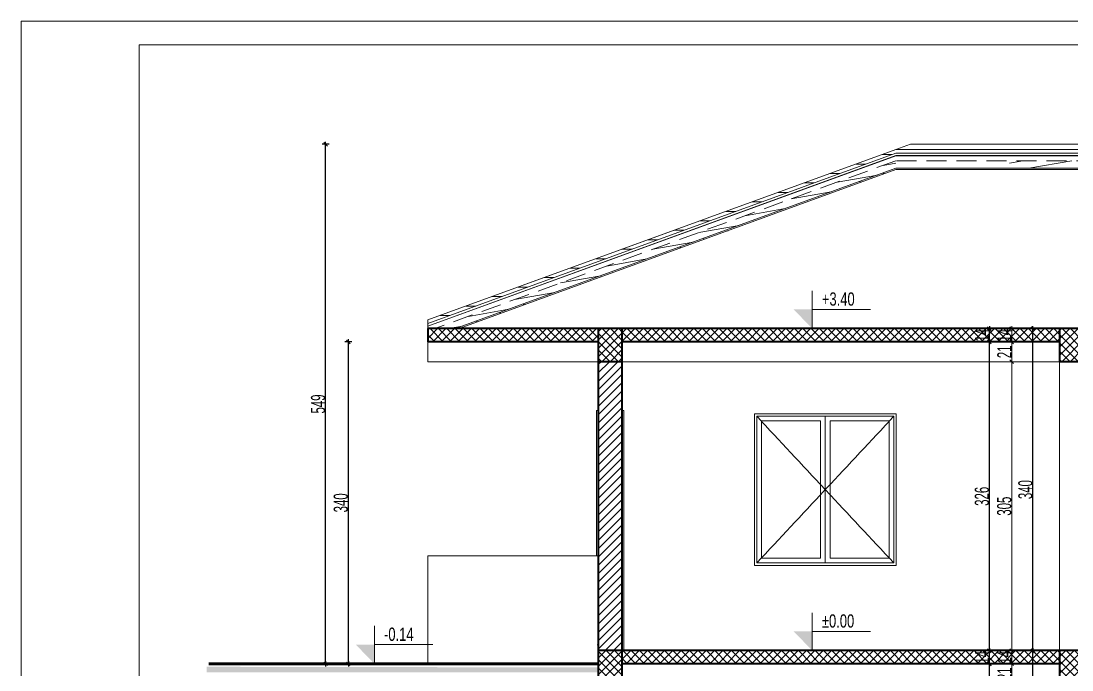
# Model space of a CAD drawing. Header units: millimetres. Extents: x -115530 to 122462, y -34508 to 119375.
# Drawn here: x 54963 to 66069, y 98850 to 105703 of the extents above; entities that cross this region are included whole.
import ezdxf

# ---------------------------------------------------------------- set-up
doc = ezdxf.new("R2010")
doc.units = ezdxf.units.MM
doc.header["$MEASUREMENT"] = 0
doc.linetypes.add('Hidden Line', pattern=[317.5, 211.666667, -105.833333])
for name, color, linetype, lineweight in [('101', 253, 'Continuous', 15), ('21', 7, 'Continuous', 50), ('dimenzija', 7, 'Continuous', 13), ('New_Shell - Roof_Pen_No__141', 7, 'Continuous', 13), ('New_Shell - Roof_Pen_No__142', 7, 'Continuous', 13), ('New_Shell - Roof_Pen_No__152', 7, 'Continuous', 13), ('New_Shell - Roof_Pen_No__154', 7, 'Continuous', 13), ('New_Shell - Roof_Pen_No__156', 7, 'Continuous', 13), ('New_Structural - Bearing_Pen_No__27', 7, 'Continuous', 25), ('New_Structural - Bearing_Pen_No__29', 7, 'Continuous', 25), ('Roofs_Pen_No__1', 7, 'Continuous', 13)]:
    doc.layers.add(name, color=color, linetype=linetype, lineweight=lineweight)
for name, color, linetype, lineweight, true_color in [('HATCH 2', 7, 'Continuous', 9, 0x575757), ('New_Shell - Roof_Pen_No__159', 7, 'Continuous', 13, 0x97c9ff), ('New_Shell - Roof_Pen_No__172', 7, 'Continuous', 13, 0x6a6a6a), ('New_Shell - Roof_Pen_No__174', 7, 'Continuous', 13, 0x6a6a6a), ('New_Shell - Roof_Pen_No__176', 7, 'Continuous', 13, 0x6a6a6a), ('New_Shell - Roof_Pen_No__92', 7, 'Continuous', 13, 0x6a6a6a), ('New_Structural - Bearing_Pen_No__168', 7, 'Continuous', 13, 0x6a6a6a), ('New_Structural - Bearing_Pen_No__87', 7, 'Continuous', 13, 0x6a6a6a)]:
    doc.layers.add(name, color=color, linetype=linetype, lineweight=lineweight, true_color=true_color)
doc.styles.add('PLATEIA', font='CGSAPPS.shx', dxfattribs={"width": 0.6})
doc.styles.add('ROM', font='ROMANS.SHX', dxfattribs={"width": 0.7})
doc.dimstyles.new('50', dxfattribs={"dimtxt": 150, "dimasz": 0.5, "dimexe": 0.18, "dimexo": 0.0625, "dimgap": 4, "dimtad": 1, "dimdec": 0, "dimlfac": 0.1, "dimzin": 12, "dimdsep": 46, "dimtxsty": 'PLATEIA', "dimblk": 'A$C321216CB', "dimcen": 0.09, "dimse1": 1, "dimse2": 1, "dimclrd": 256, "dimclrt": 256, "dimadec": 3, "dimazin": 0, "dimtfac": 1, "dimtdec": 0, "dimtix": 1, "dimtmove": 2, "dimatfit": 3, "dimldrblk": 'A$C321216CB', "dimfxl": 1, "dimtolj": 1, "dimtzin": 0, "dimlwd": -1, "dimarcsym": 0})
pattern_1 = [(45, (-110329.44, 76693.47), (-44.194174, 44.194174), []), (135, (-110329.44, 76693.47), (-44.194174, -44.194174), [])]
pattern_2 = [(45, (-147045.21, 74456.16), (-44.194174, 44.194174), [])]

# ---------------------------------------------------------------- blocks, each defined once
blk = doc.blocks.new('A$C321216CB')
for p, q in [((-54, 0), (54, 0)), ((-38, -38), (38, 38)), ((0, -75), (0, 75))]:
    blk.add_line(p, q)
blk = doc.blocks.new('*D976')
at = {"transparency": 16777216}
blk.add_line((58422, 98915), (58422, 102314), dxfattribs=at)
at = {"layer": 'DEFPOINTS', "color": 0, "transparency": 16777216}
for p in [(58422, 102315), (60763, 102315), (58520, 98915)]:
    blk.add_point(p, dxfattribs=at)
at = {"transparency": 16777216, "xscale": 0.5, "yscale": 0.5, "zscale": 0.5}
for p, rotation in [((58422, 102315), 90), ((58422, 98915), 270)]:
    blk.add_blockref('A$C321216CB', p, dxfattribs=dict(at, rotation=rotation))
at = {"transparency": 16777216, "insert": (58343, 100615), "char_height": 150, "attachment_point": 5, "rotation": 90, "style": 'PLATEIA'}
blk.add_mtext('\\A1;340', dxfattribs=at)
blk = doc.blocks.new('*D977')
at = {"transparency": 16777216}
blk.add_line((58182, 98915), (58182, 104402), dxfattribs=at)
at = {"layer": 'DEFPOINTS', "color": 0, "transparency": 16777216}
for p in [(58182, 104402), (65812, 104402), (58698, 98915)]:
    blk.add_point(p, dxfattribs=at)
at = {"transparency": 16777216, "xscale": 0.5, "yscale": 0.5, "zscale": 0.5}
for p, rotation in [((58182, 104402), 90), ((58182, 98915), 270)]:
    blk.add_blockref('A$C321216CB', p, dxfattribs=dict(at, rotation=rotation))
at = {"transparency": 16777216, "insert": (58103, 101659), "char_height": 150, "attachment_point": 5, "rotation": 90, "style": 'PLATEIA'}
blk.add_mtext('\\A1;549', dxfattribs=at)
blk = doc.blocks.new('*D979')
at = {"layer": 'DEFPOINTS', "color": 0, "transparency": 16777216}
for p in [(65433, 98915), (65996, 98915), (65623, 98705)]:
    blk.add_point(p, dxfattribs=at)
at = {"layer": 'dimenzija', "transparency": 16777216}
blk.add_line((65433, 98705), (65433, 98914), dxfattribs=at)
at = {"layer": 'dimenzija', "transparency": 16777216, "xscale": 0.5, "yscale": 0.5, "zscale": 0.5}
for p, rotation in [((65433, 98915), 90), ((65433, 98705), 270)]:
    blk.add_blockref('A$C321216CB', p, dxfattribs=dict(at, rotation=rotation))
at = {"layer": 'dimenzija', "transparency": 16777216, "insert": (65354, 98810), "char_height": 150, "attachment_point": 5, "rotation": 90, "style": 'PLATEIA'}
blk.add_mtext('\\A1;21', dxfattribs=at)
blk = doc.blocks.new('*D980')
at = {"layer": 'DEFPOINTS', "color": 0, "transparency": 16777216}
for p in [(65433, 99055), (65996, 99055), (65996, 98915)]:
    blk.add_point(p, dxfattribs=at)
at = {"layer": 'dimenzija', "transparency": 16777216}
for p, q in [((65433, 99055), (65433, 99056)), ((65433, 98915), (65433, 99055)), ((65433, 98914), (65433, 98914))]:
    blk.add_line(p, q, dxfattribs=at)
at = {"layer": 'dimenzija', "transparency": 16777216, "xscale": 0.5, "yscale": 0.5, "zscale": 0.5}
for p, rotation in [((65433, 99055), 270), ((65433, 98915), 90)]:
    blk.add_blockref('A$C321216CB', p, dxfattribs=dict(at, rotation=rotation))
at = {"layer": 'dimenzija', "transparency": 16777216, "insert": (65354, 98985), "char_height": 150, "attachment_point": 5, "rotation": 90, "style": 'PLATEIA'}
blk.add_mtext('\\A1;14', dxfattribs=at)
blk = doc.blocks.new('*D981')
at = {"transparency": 16777216}
blk.add_line((65197, 95655), (65197, 98913), dxfattribs=at)
at = {"layer": 'DEFPOINTS', "color": 0, "transparency": 16777216}
for p in [(65197, 98914), (65197, 98914), (65159, 95655)]:
    blk.add_point(p, dxfattribs=at)
at = {"transparency": 16777216, "xscale": 0.5, "yscale": 0.5, "zscale": 0.5}
for p, rotation in [((65197, 98914), 90), ((65197, 95655), 270)]:
    blk.add_blockref('A$C321216CB', p, dxfattribs=dict(at, rotation=rotation))
at = {"transparency": 16777216, "insert": (65118, 97284), "char_height": 150, "attachment_point": 5, "rotation": 90, "style": 'PLATEIA'}
blk.add_mtext('\\A1;326', dxfattribs=at)
blk = doc.blocks.new('*D982')
at = {"transparency": 16777216}
for p, q in [((65197, 99055), (65197, 99056)), ((65197, 98915), (65197, 99055)), ((65197, 98914), (65197, 98914))]:
    blk.add_line(p, q, dxfattribs=at)
at = {"layer": 'DEFPOINTS', "color": 0, "transparency": 16777216}
for p in [(65197, 99055), (65197, 99055), (65197, 98915)]:
    blk.add_point(p, dxfattribs=at)
at = {"transparency": 16777216, "xscale": 0.5, "yscale": 0.5, "zscale": 0.5}
for p, rotation in [((65197, 99055), 270), ((65197, 98915), 90)]:
    blk.add_blockref('A$C321216CB', p, dxfattribs=dict(at, rotation=rotation))
at = {"transparency": 16777216, "insert": (65118, 98985), "char_height": 150, "attachment_point": 5, "rotation": 90, "style": 'PLATEIA'}
blk.add_mtext('\\A1;14', dxfattribs=at)
blk = doc.blocks.new('*D983')
at = {"transparency": 16777216}
blk.add_line((65657, 95655), (65657, 99054), dxfattribs=at)
at = {"layer": 'DEFPOINTS', "color": 0, "transparency": 16777216}
for p in [(65657, 99055), (65657, 99055), (65623, 95655)]:
    blk.add_point(p, dxfattribs=at)
at = {"transparency": 16777216, "xscale": 0.5, "yscale": 0.5, "zscale": 0.5}
for p, rotation in [((65657, 99055), 90), ((65657, 95655), 270)]:
    blk.add_blockref('A$C321216CB', p, dxfattribs=dict(at, rotation=rotation))
at = {"transparency": 16777216, "insert": (65578, 97355), "char_height": 150, "attachment_point": 5, "rotation": 90, "style": 'PLATEIA'}
blk.add_mtext('\\A1;340', dxfattribs=at)
blk = doc.blocks.new('*D984')
at = {"layer": 'DEFPOINTS', "color": 0, "transparency": 16777216}
for p in [(65433, 102105), (65938, 102105), (65623, 99055)]:
    blk.add_point(p, dxfattribs=at)
at = {"layer": 'dimenzija', "transparency": 16777216}
blk.add_line((65433, 99055), (65433, 102104), dxfattribs=at)
at = {"layer": 'dimenzija', "transparency": 16777216, "xscale": 0.5, "yscale": 0.5, "zscale": 0.5}
for p, rotation in [((65433, 102105), 90), ((65433, 99055), 270)]:
    blk.add_blockref('A$C321216CB', p, dxfattribs=dict(at, rotation=rotation))
at = {"layer": 'dimenzija', "transparency": 16777216, "insert": (65354, 100580), "char_height": 150, "attachment_point": 5, "rotation": 90, "style": 'PLATEIA'}
blk.add_mtext('\\A1;305', dxfattribs=at)
blk = doc.blocks.new('*D985')
at = {"layer": 'DEFPOINTS', "color": 0, "transparency": 16777216}
for p in [(65433, 102315), (65996, 102315), (65623, 102105)]:
    blk.add_point(p, dxfattribs=at)
at = {"layer": 'dimenzija', "transparency": 16777216}
blk.add_line((65433, 102105), (65433, 102314), dxfattribs=at)
at = {"layer": 'dimenzija', "transparency": 16777216, "xscale": 0.5, "yscale": 0.5, "zscale": 0.5}
for p, rotation in [((65433, 102315), 90), ((65433, 102105), 270)]:
    blk.add_blockref('A$C321216CB', p, dxfattribs=dict(at, rotation=rotation))
at = {"layer": 'dimenzija', "transparency": 16777216, "insert": (65354, 102210), "char_height": 150, "attachment_point": 5, "rotation": 90, "style": 'PLATEIA'}
blk.add_mtext('\\A1;21', dxfattribs=at)
blk = doc.blocks.new('*D986')
at = {"layer": 'DEFPOINTS', "color": 0, "transparency": 16777216}
for p in [(65433, 102455), (65996, 102455), (65996, 102315)]:
    blk.add_point(p, dxfattribs=at)
at = {"layer": 'dimenzija', "transparency": 16777216}
for p, q in [((65433, 102455), (65433, 102456)), ((65433, 102315), (65433, 102455)), ((65433, 102314), (65433, 102314))]:
    blk.add_line(p, q, dxfattribs=at)
at = {"layer": 'dimenzija', "transparency": 16777216, "xscale": 0.5, "yscale": 0.5, "zscale": 0.5}
for p, rotation in [((65433, 102455), 270), ((65433, 102315), 90)]:
    blk.add_blockref('A$C321216CB', p, dxfattribs=dict(at, rotation=rotation))
at = {"layer": 'dimenzija', "transparency": 16777216, "insert": (65354, 102385), "char_height": 150, "attachment_point": 5, "rotation": 90, "style": 'PLATEIA'}
blk.add_mtext('\\A1;14', dxfattribs=at)
blk = doc.blocks.new('*D987')
at = {"transparency": 16777216}
blk.add_line((65197, 99055), (65197, 102313), dxfattribs=at)
at = {"layer": 'DEFPOINTS', "color": 0, "transparency": 16777216}
for p in [(65197, 102314), (65197, 102314), (65159, 99055)]:
    blk.add_point(p, dxfattribs=at)
at = {"transparency": 16777216, "xscale": 0.5, "yscale": 0.5, "zscale": 0.5}
for p, rotation in [((65197, 102314), 90), ((65197, 99055), 270)]:
    blk.add_blockref('A$C321216CB', p, dxfattribs=dict(at, rotation=rotation))
at = {"transparency": 16777216, "insert": (65118, 100684), "char_height": 150, "attachment_point": 5, "rotation": 90, "style": 'PLATEIA'}
blk.add_mtext('\\A1;326', dxfattribs=at)
blk = doc.blocks.new('*D988')
at = {"transparency": 16777216}
for p, q in [((65197, 102455), (65197, 102456)), ((65197, 102315), (65197, 102455)), ((65197, 102314), (65197, 102314))]:
    blk.add_line(p, q, dxfattribs=at)
at = {"layer": 'DEFPOINTS', "color": 0, "transparency": 16777216}
for p in [(65197, 102455), (65197, 102455), (65197, 102315)]:
    blk.add_point(p, dxfattribs=at)
at = {"transparency": 16777216, "xscale": 0.5, "yscale": 0.5, "zscale": 0.5}
for p, rotation in [((65197, 102455), 270), ((65197, 102315), 90)]:
    blk.add_blockref('A$C321216CB', p, dxfattribs=dict(at, rotation=rotation))
at = {"transparency": 16777216, "insert": (65118, 102385), "char_height": 150, "attachment_point": 5, "rotation": 90, "style": 'PLATEIA'}
blk.add_mtext('\\A1;14', dxfattribs=at)
blk = doc.blocks.new('*D989')
at = {"transparency": 16777216}
blk.add_line((65657, 99055), (65657, 102454), dxfattribs=at)
at = {"layer": 'DEFPOINTS', "color": 0, "transparency": 16777216}
for p in [(65657, 102455), (65657, 102455), (65623, 99055)]:
    blk.add_point(p, dxfattribs=at)
at = {"transparency": 16777216, "xscale": 0.5, "yscale": 0.5, "zscale": 0.5}
for p, rotation in [((65657, 102455), 90), ((65657, 99055), 270)]:
    blk.add_blockref('A$C321216CB', p, dxfattribs=dict(at, rotation=rotation))
at = {"transparency": 16777216, "insert": (65578, 100755), "char_height": 150, "attachment_point": 5, "rotation": 90, "style": 'PLATEIA'}
blk.add_mtext('\\A1;340', dxfattribs=at)
blk = doc.blocks.new('A$Ca0ed330b')
at = {"linetype": 'Continuous', "lineweight": 0, "true_color": 0xb5b5b5}
blk.add_hatch(color=253, dxfattribs=at).paths.add_polyline_path([(11209, 3678), (11209, 3628), (15347, 3628), (15347, 3685)])
at = {"layer": '101', "linetype": 'Continuous', "lineweight": 15}
blk.add_line((11219, 3916), (11200, 3916), dxfattribs=at)
at = {"layer": '21', "linetype": 'Continuous', "lineweight": 50, "flags": 128}
blk.add_lwpolyline([(11209, 3716), (15325, 3716)], dxfattribs=at)

msp = doc.modelspace()

# ---------------------------------------------------------------- hatches: boundary and pattern name
h = msp.add_hatch(color=0)
h.dxf.hatch_style = 2
h.paths.add_polyline_path([(63324.99, 102454.82), (63128.14, 102658.02), (63324.99, 102658.02)])
h = msp.add_hatch(color=0)
h.dxf.hatch_style = 2
h.paths.add_polyline_path([(63324.99, 99054.82), (63128.14, 99258.02), (63324.99, 99258.02)])
h = msp.add_hatch(color=0)
h.dxf.hatch_style = 2
h.paths.add_polyline_path([(58697.59, 98914.82), (58500.74, 99118.02), (58697.59, 99118.02)])
at = {"layer": 'HATCH 2', "linetype": 'Continuous', "lineweight": 13}
h = msp.add_hatch(dxfattribs=at)
h.set_pattern_fill('ANSI37', color=256, scale=500, style=0)
h.set_pattern_definition([(45, (-111529.44, 76693.47), (-44.194174, 44.194174), []), (135, (-111529.44, 76693.47), (-44.194174, -44.194174), [])])
h.paths.add_polyline_path([(59262.68, 102454.82), (59262.68, 102314.82), (61062.68, 102314.82), (61062.68, 102454.82)])
h = msp.add_hatch(dxfattribs=at)
h.set_pattern_fill('ANSI37', color=256, scale=500, style=0)
h.set_pattern_definition(pattern_1)
h.paths.add_polyline_path([(61062.68, 102104.82), (61312.68, 102104.82), (61312.68, 102454.82), (61062.68, 102454.82)])
h = msp.add_hatch(dxfattribs=at)
h.set_pattern_fill('ANSI37', color=256, scale=500, style=0)
h.set_pattern_definition(pattern_1)
h.paths.add_polyline_path([(65937.68, 102454.82), (61312.68, 102454.82), (61312.68, 102314.82), (65937.68, 102314.82)])
h = msp.add_hatch(dxfattribs=at)
h.set_pattern_fill('ANSI37', color=256, scale=500, style=0)
h.set_pattern_definition(pattern_1)
h.paths.add_polyline_path([(65937.68, 102104.82), (66187.68, 102104.82), (66187.68, 102454.82), (65937.68, 102454.82)])
h = msp.add_hatch(dxfattribs=at)
h.set_pattern_fill('ANSI37', color=256, scale=500, style=0)
h.set_pattern_definition(pattern_1)
h.paths.add_polyline_path([(61062.68, 98704.82), (61312.68, 98704.82), (61312.68, 99054.82), (61062.68, 99054.82)])
h = msp.add_hatch(dxfattribs=at)
h.set_pattern_fill('ANSI37', color=256, scale=500, style=0)
h.set_pattern_definition(pattern_1)
h.paths.add_polyline_path([(65937.68, 99054.82), (61312.68, 99054.82), (61312.68, 98914.82), (65937.68, 98914.82)])
h = msp.add_hatch(dxfattribs=at)
h.set_pattern_fill('ANSI37', color=256, scale=500, style=0)
h.set_pattern_definition(pattern_1)
h.paths.add_polyline_path([(65937.68, 98704.82), (66187.68, 98704.82), (66187.68, 99054.82), (65937.68, 99054.82)])
at = {"layer": 'New_Shell - Roof_Pen_No__172', "linetype": 'Continuous', "lineweight": 13, "true_color": 0xbf8080}
h = msp.add_hatch(dxfattribs=at)
h.set_pattern_fill('ROOF_TILE', color=23, style=0, pattern_type=2)
h.set_pattern_definition([(0, (26327.73, 69193.11), (0, 100), [])])
h.paths.add_polyline_path([(59262.68, 102546.05), (59262.68, 102508.81), (64207.54, 104308.59), (64207.54, 104345.84)])
at = {"layer": 'New_Shell - Roof_Pen_No__174', "linetype": 'Continuous', "lineweight": 13, "true_color": 0xe4ad2c}
h = msp.add_hatch(dxfattribs=at)
h.set_pattern_fill('WOOD', color=42, style=0, pattern_type=2)
h.set_pattern_definition([(10, (26327.73, 69193.11), (-15.62834, 88.6327), [])])
h.paths.add_polyline_path([(59336.54, 102454.82), (59555.83, 102454.82), (64207.54, 104147.9), (64207.54, 104227.71)])
h = msp.add_hatch(dxfattribs=at)
h.set_pattern_fill('WOOD', color=42, style=0, pattern_type=2)
h.set_pattern_definition([(10, (27527.73, 69193.11), (-15.62834, 88.6327), [])])
h.paths.add_polyline_path([(66717.81, 104147.9), (66717.81, 104227.71), (65407.54, 104227.71), (65407.54, 104147.9)])
at = {"layer": 'New_Shell - Roof_Pen_No__176', "linetype": 'Continuous', "lineweight": 15, "true_color": 0x93a0c6}
h = msp.add_hatch(dxfattribs=at)
h.set_pattern_fill('PLASTER', color=253, style=0, pattern_type=2)
h.set_pattern_definition([(0, (26327.73, 69193.1), (0, 173.2051), [0, -100]), (0, (26377.73, 69279.71), (0, 173.2051), [0, -100])])
h.paths.add_polyline_path([(59262.68, 102348.12), (59262.68, 102334.82), (64207.54, 104134.6), (64207.54, 104147.9)])
at = {"layer": 'New_Structural - Bearing_Pen_No__168', "linetype": 'Continuous', "lineweight": 13, "true_color": 0x9ea0a3}
h = msp.add_hatch(dxfattribs=at)
h.set_pattern_fill('ANSI31', color=253, scale=500, style=0)
h.set_pattern_definition(pattern_2)
h.paths.add_polyline_path([(61312.68, 100054.82), (61312.68, 102104.82), (61062.68, 102104.82), (61062.68, 100054.82)])
h = msp.add_hatch(dxfattribs=at)
h.set_pattern_fill('ANSI31', color=253, scale=500, style=0)
h.set_pattern_definition(pattern_2)
h.paths.add_polyline_path([(61062.68, 100054.82), (61062.68, 99054.82), (61312.68, 99054.82), (61312.68, 100054.82)])

# ---------------------------------------------------------------- linework, layer by layer
at = {"color": 0, "lineweight": 5}
for points in [[(63324.99, 102454.82), (63324.99, 102854.82)], [(63324.99, 102658.02), (63940.94, 102658.02)], [(63324.99, 99054.82), (63324.99, 99454.82)], [(58697.59, 98914.82), (58697.59, 99314.82)], [(63324.99, 99258.02), (63940.94, 99258.02)], [(58697.59, 99118.02), (59313.54, 99118.02)]]:
    msp.add_lwpolyline(points, dxfattribs=at)
at = {"layer": 'New_Shell - Roof_Pen_No__141', "color": 7, "linetype": 'Continuous', "lineweight": 20}
for p, q in [((64207.54, 104281.99), (59262.68, 102482.2)), ((64207.54, 104280.92), (59262.68, 102481.14)), ((67917.81, 104281.99), (64207.54, 104281.99)), ((67917.81, 104280.92), (64207.54, 104280.92))]:
    msp.add_line(p, q, dxfattribs=at)
at = {"layer": 'New_Shell - Roof_Pen_No__142', "color": 8, "linetype": 'Hidden Line', "lineweight": 13}
for p, q in [((64207.54, 104227.71), (59336.54, 102454.82)), ((67917.81, 104227.71), (64207.54, 104227.71))]:
    msp.add_line(p, q, dxfattribs=at)
at = {"layer": 'New_Shell - Roof_Pen_No__152', "color": 15, "linetype": 'Continuous', "lineweight": 20}
for p, q in [((64207.54, 104345.84), (59262.68, 102546.05)), ((64207.54, 104308.59), (59262.68, 102508.81)), ((67917.81, 104345.84), (64207.54, 104345.84)), ((67917.81, 104308.59), (64207.54, 104308.59)), ((59262.68, 102546.05), (59262.68, 102508.81))]:
    msp.add_line(p, q, dxfattribs=at)
at = {"layer": 'New_Shell - Roof_Pen_No__154', "color": 42, "linetype": 'Continuous', "lineweight": 20, "true_color": 0xbd8b17}
for p, q in [((64207.54, 104147.9), (59555.82, 102454.82)), ((67917.81, 104147.9), (64207.54, 104147.9))]:
    msp.add_line(p, q, dxfattribs=at)
at = {"layer": 'New_Shell - Roof_Pen_No__156', "color": 165, "linetype": 'Continuous', "lineweight": 20, "true_color": 0x54689e}
for p, q in [((64207.54, 104134.6), (59592.37, 102454.82)), ((67917.81, 104134.6), (64207.54, 104134.6))]:
    msp.add_line(p, q, dxfattribs=at)
at = {"layer": 'New_Shell - Roof_Pen_No__159', "color": 151, "linetype": 'Continuous', "lineweight": 0, "true_color": 0x97c9ff}
for p, q in [((59262.68, 102508.81), (59262.68, 102482.2)), ((59262.68, 102481.14), (59262.68, 102454.82))]:
    msp.add_line(p, q, dxfattribs=at)
at = {"layer": 'New_Shell - Roof_Pen_No__92', "color": 23, "linetype": 'Continuous', "lineweight": 13, "true_color": 0xbf8080}
for p, q in [((64207.54, 104345.84), (64362.68, 104402.3)), ((64362.68, 104402.3), (67762.67, 104402.3)), ((59262.68, 102546.05), (61875.18, 103496.93)), ((59262.68, 102508.81), (59262.68, 102546.05)), ((59262.68, 102482.2), (59262.68, 102508.81)), ((59262.68, 102481.14), (59262.68, 102482.2)), ((59262.68, 102427.93), (59262.68, 102481.14)), ((59262.68, 102348.12), (59262.68, 102427.93)), ((59262.68, 102334.82), (59262.68, 102348.12)), ((59262.68, 102314.82), (59262.68, 102334.82))]:
    msp.add_line(p, q, dxfattribs=at)
at = {"layer": 'New_Structural - Bearing_Pen_No__27', "color": 7, "linetype": 'Continuous', "lineweight": 35}
for p, q in [((61062.68, 102104.82), (61062.68, 100054.82)), ((61312.68, 102104.82), (61312.68, 100054.82)), ((61062.68, 100054.82), (61062.68, 99054.82)), ((61312.68, 100054.82), (61312.68, 99054.82)), ((61312.68, 99054.82), (61062.68, 99054.82))]:
    msp.add_line(p, q, dxfattribs=at)
at = {"layer": 'New_Structural - Bearing_Pen_No__29', "color": 7, "linetype": 'Continuous', "lineweight": 35}
for p, q in [((61062.68, 102454.82), (59262.68, 102454.82)), ((61062.68, 102454.82), (61062.68, 102314.82)), ((61312.68, 102454.82), (61062.68, 102454.82)), ((65937.68, 102454.82), (61312.68, 102454.82)), ((61312.68, 102454.82), (61312.68, 102314.82)), ((65937.68, 102454.82), (65937.68, 102314.82)), ((66187.68, 102454.82), (65937.68, 102454.82)), ((59262.68, 102334.82), (59262.68, 102314.82)), ((61062.68, 102314.82), (59262.68, 102314.82)), ((61062.68, 102314.82), (61062.68, 102104.82)), ((65937.68, 102314.82), (61312.68, 102314.82)), ((61312.68, 102314.82), (61312.68, 102104.82)), ((65937.68, 102314.82), (65937.68, 102104.82)), ((61312.68, 102104.82), (61062.68, 102104.82)), ((66187.68, 102104.82), (65937.68, 102104.82)), ((61062.68, 99054.82), (61062.68, 98704.82)), ((65937.68, 99054.82), (61312.68, 99054.82)), ((61312.68, 99054.82), (61312.68, 98914.82)), ((65937.68, 99054.82), (65937.68, 98914.82)), ((66187.68, 99054.82), (65937.68, 99054.82)), ((65937.68, 98914.82), (61312.68, 98914.82)), ((61312.68, 98914.82), (61312.68, 98704.82)), ((65937.68, 98914.82), (61812.68, 98914.82)), ((65937.68, 98914.82), (65937.68, 98704.82))]:
    msp.add_line(p, q, dxfattribs=at)
at = {"layer": 'New_Structural - Bearing_Pen_No__29', "color": 7, "linetype": 'Continuous', "lineweight": 35, "flags": 128}
msp.add_lwpolyline([(59262.68, 102454.82), (59262.68, 102427.93), (59262.68, 102348.12), (59262.68, 102334.82)], dxfattribs=at)
at = {"layer": 'New_Structural - Bearing_Pen_No__87', "color": 251, "linetype": 'Continuous', "lineweight": 20, "true_color": 0x6a6a6a}
for p, q in [((59262.68, 102314.82), (59262.68, 102104.82)), ((59262.68, 102104.82), (61062.68, 102104.82)), ((61312.68, 102104.82), (65937.68, 102104.82)), ((65937.68, 99054.82), (65937.68, 102104.82)), ((61043.68, 100054.82), (61043.68, 101591.82)), ((61043.68, 101591.82), (61062.68, 101591.82)), ((61331.68, 101591.82), (61312.68, 101591.82)), ((61331.68, 99054.82), (61331.68, 101591.82)), ((62712.68, 101504.82), (62712.68, 101554.82)), ((62712.68, 101554.82), (64212.68, 101554.82)), ((62737.68, 101479.82), (62737.68, 101529.82)), ((62737.68, 101529.82), (63462.68, 101529.82)), ((62737.68, 101529.82), (62787.68, 101476.37)), ((63462.68, 101529.82), (63462.68, 101479.82)), ((63462.68, 101529.82), (64187.68, 101529.82)), ((64187.68, 101529.82), (64137.68, 101476.37)), ((64187.68, 101529.82), (64187.68, 101479.82)), ((64212.68, 101554.82), (64212.68, 101504.82)), ((62712.68, 100004.82), (62712.68, 101504.82)), ((62737.68, 100029.82), (62737.68, 101479.82)), ((62787.68, 101479.82), (62787.68, 100029.82)), ((63412.68, 101479.82), (62787.68, 101479.82)), ((62787.68, 101476.37), (62792.33, 101471.39)), ((62792.33, 101471.39), (62826.49, 101434.88)), ((62826.49, 101434.88), (62881.14, 101376.46)), ((63412.68, 100029.82), (63412.68, 101479.82)), ((63462.68, 101479.82), (63462.68, 100029.82)), ((63512.68, 101479.82), (63512.68, 100029.82)), ((64137.68, 101479.82), (63512.68, 101479.82)), ((64098.86, 101434.88), (64044.21, 101376.46)), ((64133.02, 101471.39), (64098.86, 101434.88)), ((64137.68, 101476.37), (64133.02, 101471.39)), ((64137.68, 100029.82), (64137.68, 101479.82)), ((64187.68, 101479.82), (64187.68, 100029.82)), ((64212.68, 101504.82), (64212.68, 100004.82)), ((62881.14, 101376.46), (62915.3, 101339.94)), ((62915.3, 101339.94), (62969.95, 101281.52)), ((64010.05, 101339.94), (63955.4, 101281.52)), ((64044.21, 101376.46), (64010.05, 101339.94)), ((62969.95, 101281.52), (63004.11, 101245.01)), ((63004.11, 101245.01), (63058.76, 101186.59)), ((63058.76, 101186.59), (63092.92, 101150.07)), ((63866.59, 101186.59), (63832.43, 101150.07)), ((63921.24, 101245.01), (63866.59, 101186.59)), ((63955.4, 101281.52), (63921.24, 101245.01)), ((63092.92, 101150.07), (63147.57, 101091.65)), ((63147.57, 101091.65), (63181.73, 101055.14)), ((63777.78, 101091.65), (63743.62, 101055.14)), ((63832.43, 101150.07), (63777.78, 101091.65)), ((63181.73, 101055.14), (63236.38, 100996.72)), ((63236.38, 100996.72), (63270.54, 100960.2)), ((63270.54, 100960.2), (63325.19, 100901.78)), ((63654.81, 100960.2), (63600.16, 100901.78)), ((63688.97, 100996.72), (63654.81, 100960.2)), ((63743.62, 101055.14), (63688.97, 100996.72)), ((63325.19, 100901.78), (63359.35, 100865.27)), ((63359.35, 100865.27), (63408.02, 100813.24)), ((63566, 100865.27), (63517.33, 100813.24)), ((63600.16, 100901.78), (63566, 100865.27)), ((63408.02, 100813.24), (63412.68, 100808.26)), ((63412.68, 100808.26), (63462.68, 100754.82)), ((63412.68, 100701.37), (63462.68, 100754.82)), ((63512.68, 100808.26), (63462.68, 100754.82)), ((63512.68, 100701.37), (63462.68, 100754.82)), ((63517.33, 100813.24), (63512.68, 100808.26)), ((63325.19, 100607.85), (63359.35, 100644.36)), ((63359.35, 100644.36), (63408.02, 100696.39)), ((63408.02, 100696.39), (63412.68, 100701.37)), ((63517.33, 100696.39), (63512.68, 100701.37)), ((63566, 100644.36), (63517.33, 100696.39)), ((63600.16, 100607.85), (63566, 100644.36)), ((63236.38, 100512.91), (63270.54, 100549.43)), ((63270.54, 100549.43), (63325.19, 100607.85)), ((63654.81, 100549.43), (63600.16, 100607.85)), ((63688.97, 100512.91), (63654.81, 100549.43)), ((63092.92, 100359.56), (63147.57, 100417.98)), ((63147.57, 100417.98), (63181.73, 100454.49)), ((63181.73, 100454.49), (63236.38, 100512.91)), ((63743.62, 100454.49), (63688.97, 100512.91)), ((63777.78, 100417.98), (63743.62, 100454.49)), ((63832.43, 100359.56), (63777.78, 100417.98)), ((63004.11, 100264.62), (63058.76, 100323.04)), ((63058.76, 100323.04), (63092.92, 100359.56)), ((63866.59, 100323.04), (63832.43, 100359.56)), ((63921.24, 100264.62), (63866.59, 100323.04)), ((62915.3, 100169.69), (62969.95, 100228.11)), ((62969.95, 100228.11), (63004.11, 100264.62)), ((63955.4, 100228.11), (63921.24, 100264.62)), ((64010.05, 100169.69), (63955.4, 100228.11)), ((62792.33, 100038.24), (62826.49, 100074.75)), ((62826.49, 100074.75), (62881.14, 100133.17)), ((62881.14, 100133.17), (62915.3, 100169.69)), ((64044.21, 100133.17), (64010.05, 100169.69)), ((64098.86, 100074.75), (64044.21, 100133.17)), ((64133.02, 100038.24), (64098.86, 100074.75)), ((59262.68, 100054.82), (61062.68, 100054.82)), ((59262.68, 100054.82), (59262.68, 99054.82)), ((62712.68, 99954.82), (62712.68, 100004.82)), ((62737.68, 99979.82), (62787.68, 100033.26)), ((62737.68, 99979.82), (62737.68, 100029.82)), ((63462.68, 99979.82), (62737.68, 99979.82)), ((62787.68, 100033.26), (62792.33, 100038.24)), ((62787.68, 100029.82), (63412.68, 100029.82)), ((63462.68, 100029.82), (63462.68, 99979.82)), ((64187.68, 99979.82), (63462.68, 99979.82)), ((63512.68, 100029.82), (64137.68, 100029.82)), ((64137.68, 100033.26), (64133.02, 100038.24)), ((64187.68, 99979.82), (64137.68, 100033.26)), ((64187.68, 100029.82), (64187.68, 99979.82)), ((64212.68, 100004.82), (64212.68, 99954.82)), ((64212.68, 99954.82), (62712.68, 99954.82)), ((59262.68, 98914.82), (59262.68, 99054.82)), ((59262.68, 98914.82), (61062.68, 98914.82))]:
    msp.add_line(p, q, dxfattribs=at)
at = {"layer": 'Roofs_Pen_No__1'}
for points in [[(54962.87, 90853.35), (75962.87, 90853.35), (75962.87, 105703.35), (54962.87, 105703.35)], [(56212.87, 91103.35), (75712.87, 91103.35), (75712.87, 105453.35), (56212.87, 105453.35)]]:
    msp.add_lwpolyline(points, close=True, dxfattribs=at)

# ---------------------------------------------------------------- block references
at = {"layer": 'dimenzija', "xscale": -1}
msp.add_blockref('A$Ca0ed330b', (72272.18, 95198.77), dxfattribs=at)

# ---------------------------------------------------------------- texts
at = {"color": 0, "char_height": 140, "attachment_point": 1, "style": 'ROM'}
for s, insert in [('{\\fHelvetica|b0|i0|c0|p1;+3.40}', (63426.59, 102837.47)), ('{\\fHelvetica|b0|i0|c0|p1;±0.00}', (63426.59, 99437.47)), ('{\\fHelvetica|b0|i0|c0|p1;-0.14}', (58799.19, 99297.47))]:
    msp.add_mtext(s, dxfattribs=dict(at, insert=insert))

# ---------------------------------------------------------------- dimensions: what is measured, and where the dimension line sits
for base, p1, p2, picture, middle in [((58182.37, 104402.3), (58697.59, 98914.82), (65811.71, 104402.3), '*D977', (58103.37, 101658.56)), ((65196.56, 102454.82), (65196.56, 102314.82), (65196.56, 102454.82), '*D988', (65117.56, 102384.82)), ((65656.53, 102454.82), (65623.48, 99054.82), (65656.53, 102454.82), '*D989', (65577.53, 100754.82)), ((58421.54, 102314.82), (58520, 98914.82), (60762.68, 102314.82), '*D976', (58342.54, 100614.82)), ((65196.56, 102313.82), (65158.8, 99054.82), (65196.56, 102313.82), '*D987', (65117.56, 100684.32)), ((65196.56, 99054.82), (65196.56, 98914.82), (65196.56, 99054.82), '*D982', (65117.56, 98984.82)), ((65656.53, 99054.82), (65623.48, 95654.82), (65656.53, 99054.82), '*D983', (65577.53, 97354.82)), ((65196.56, 98913.82), (65158.8, 95654.82), (65196.56, 98913.82), '*D981', (65117.56, 97284.32))]:
    dim = msp.add_linear_dim(base=base, p1=p1, p2=p2, angle=90, dimstyle='50')
    dim.commit()
    dim.dimension.update_dxf_attribs({"geometry": picture, "text_midpoint": middle})
at = {"layer": 'dimenzija'}
for base, p1, p2, picture, middle in [((65433.05, 102454.82), (65996.04, 102314.82), (65996.04, 102454.82), '*D986', (65354.05, 102384.82)), ((65433.05, 102314.82), (65623.48, 102104.82), (65996.04, 102314.82), '*D985', (65354.05, 102209.82)), ((65433.05, 102104.82), (65623.48, 99054.82), (65937.68, 102104.82), '*D984', (65354.05, 100579.82)), ((65433.05, 99054.82), (65996.04, 98914.82), (65996.04, 99054.82), '*D980', (65354.05, 98984.82)), ((65433.05, 98914.82), (65623.48, 98704.82), (65996.04, 98914.82), '*D979', (65354.05, 98809.82))]:
    dim = msp.add_linear_dim(base=base, p1=p1, p2=p2, angle=90, dimstyle='50', dxfattribs=at)
    dim.commit()
    dim.dimension.update_dxf_attribs({"geometry": picture, "text_midpoint": middle})

doc.saveas('drawing.dxf')
